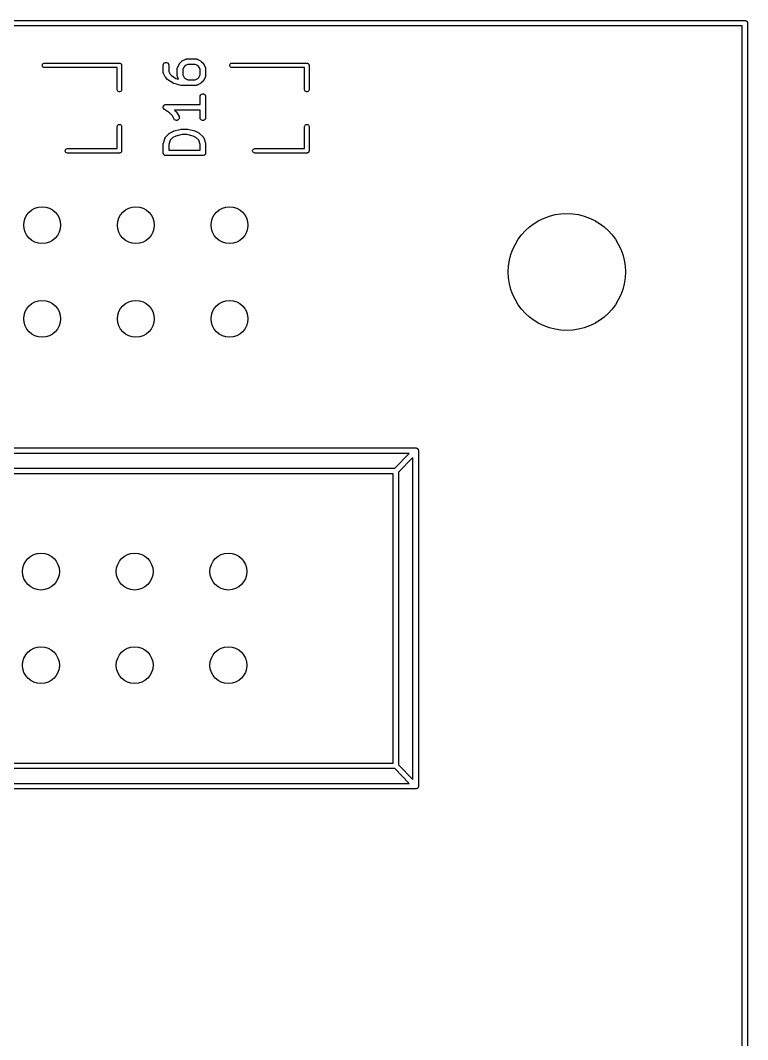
# Model space of a CAD drawing. Extents: x 25 to 125, y -131 to -25.
# Drawn here: x 105.36 to 125.08, y -52.57 to -24.93 of the extents above; entities that cross this region are included whole.
import ezdxf

# ---------------------------------------------------------------- set-up
doc = ezdxf.new("R2010")
doc.units = 0
doc.header["$MEASUREMENT"] = 0
doc.layers.add('BLACK', color=7, linetype='CONTINUOUS')

msp = doc.modelspace()

# ---------------------------------------------------------------- linework, layer by layer
at = {"layer": 'Black'}
for p, q in [((25, -24.925), (125, -24.925)), ((124.925, -25.075), (25.075, -25.075)), ((124.925, -124.925), (124.925, -25.075)), ((125, -24.925), (125.006, -24.9261)), ((125.006, -24.9261), (125.013, -24.9261)), ((125.013, -24.9261), (125.019, -24.9284)), ((125.019, -24.9284), (125.026, -24.9295)), ((125.026, -24.9295), (125.031, -24.9328)), ((125.031, -24.9328), (125.037, -24.935)), ((125.037, -24.935), (125.043, -24.9393)), ((125.043, -24.9393), (125.048, -24.9425)), ((125.048, -24.9425), (125.052, -24.9476)), ((125.052, -24.9476), (125.057, -24.9518)), ((125.057, -24.9518), (125.061, -24.9575)), ((125.061, -24.9575), (125.065, -24.9625)), ((125.065, -24.9625), (125.067, -24.9687)), ((125.067, -24.9687), (125.07, -24.9743)), ((125.07, -24.9743), (125.072, -24.9808)), ((125.072, -24.9808), (125.074, -24.987)), ((125.074, -24.987), (125.074, -24.9935)), ((125.074, -24.9935), (125.075, -25)), ((125.075, -25), (125.075, -125)), ((109.75, -26.0236), (109.845, -25.976)), ((109.845, -25.976), (109.849, -25.9748)), ((109.849, -25.9748), (109.853, -25.9726)), ((109.853, -25.9726), (109.862, -25.9711)), ((109.862, -25.9711), (109.87, -25.9686)), ((109.87, -25.9686), (109.875, -25.9688)), ((109.875, -25.9688), (109.879, -25.9681)), ((109.879, -25.9681), (110.117, -25.9681)), ((110.117, -25.9681), (110.121, -25.9688)), ((110.121, -25.9688), (110.125, -25.9686)), ((110.125, -25.9686), (110.134, -25.9711)), ((110.134, -25.9711), (110.143, -25.9726)), ((110.143, -25.9726), (110.146, -25.9748)), ((110.146, -25.9748), (110.15, -25.976)), ((110.15, -25.976), (110.246, -26.0236)), ((105.956, -26.1346), (105.963, -26.115)), ((105.956, -26.1554), (105.956, -26.1346)), ((105.963, -26.175), (105.956, -26.1554)), ((105.963, -26.115), (105.976, -26.099)), ((105.976, -26.191), (105.963, -26.175)), ((105.976, -26.099), (105.994, -26.0886)), ((105.994, -26.2014), (105.976, -26.191)), ((105.994, -26.0886), (106.015, -26.085)), ((106.015, -26.205), (105.994, -26.2014)), ((106.015, -26.085), (108.045, -26.085)), ((107.985, -26.205), (106.015, -26.205)), ((107.985, -26.805), (107.985, -26.205)), ((108.045, -26.085), (108.05, -26.0859)), ((108.05, -26.0859), (108.055, -26.0859)), ((108.055, -26.0859), (108.06, -26.0877)), ((108.06, -26.0877), (108.066, -26.0886)), ((108.066, -26.0886), (108.07, -26.0912)), ((108.07, -26.0912), (108.075, -26.093)), ((108.075, -26.093), (108.079, -26.0964)), ((108.079, -26.0964), (108.084, -26.099)), ((108.084, -26.099), (108.087, -26.1031)), ((108.087, -26.1031), (108.091, -26.1064)), ((108.091, -26.1064), (108.094, -26.111)), ((108.094, -26.111), (108.097, -26.115)), ((108.097, -26.115), (108.099, -26.1199)), ((108.099, -26.1199), (108.101, -26.1245)), ((108.101, -26.1245), (108.102, -26.1297)), ((108.102, -26.1297), (108.104, -26.1346)), ((108.104, -26.1346), (108.104, -26.1398)), ((108.104, -26.1398), (108.105, -26.145)), ((108.105, -26.145), (108.105, -26.805)), ((109.232, -26.1383), (109.237, -26.1127)), ((109.232, -26.3288), (109.232, -26.1383)), ((109.237, -26.1127), (109.25, -26.0901)), ((109.25, -26.0901), (109.27, -26.0734)), ((109.27, -26.0734), (109.294, -26.0645)), ((109.294, -26.0645), (109.32, -26.0645)), ((109.32, -26.0645), (109.345, -26.0734)), ((109.345, -26.0734), (109.365, -26.0901)), ((109.365, -26.0901), (109.378, -26.1127)), ((109.378, -26.1127), (109.382, -26.1383)), ((109.382, -26.1383), (109.382, -26.3111)), ((109.613, -26.2336), (109.614, -26.2293)), ((109.613, -26.424), (109.613, -26.2336)), ((109.614, -26.225), (109.616, -26.2166)), ((109.614, -26.2293), (109.614, -26.225)), ((109.616, -26.2166), (109.618, -26.2079)), ((109.618, -26.2079), (109.62, -26.2042)), ((109.62, -26.2042), (109.621, -26.2)), ((109.621, -26.2), (109.669, -26.1048)), ((109.669, -26.1048), (109.676, -26.0951)), ((109.676, -26.0951), (109.683, -26.0853)), ((109.683, -26.0853), (109.731, -26.0377)), ((109.731, -26.0377), (109.74, -26.0308)), ((109.74, -26.0308), (109.75, -26.0236)), ((109.798, -26.1828), (109.763, -26.2513)), ((109.763, -26.2513), (109.763, -26.4063)), ((109.828, -26.1524), (109.798, -26.1828)), ((109.897, -26.1181), (109.828, -26.1524)), ((110.099, -26.1181), (109.897, -26.1181)), ((110.168, -26.1524), (110.099, -26.1181)), ((110.198, -26.1828), (110.168, -26.1524)), ((110.232, -26.2513), (110.198, -26.1828)), ((110.232, -26.4063), (110.232, -26.2513)), ((110.246, -26.0236), (110.255, -26.0308)), ((110.255, -26.0308), (110.265, -26.0377)), ((110.265, -26.0377), (110.313, -26.0853)), ((110.313, -26.0853), (110.32, -26.0951)), ((110.32, -26.0951), (110.327, -26.1048)), ((110.327, -26.1048), (110.374, -26.2)), ((110.374, -26.2), (110.376, -26.2042)), ((110.376, -26.2042), (110.378, -26.2079)), ((110.378, -26.2079), (110.379, -26.2166)), ((110.379, -26.2166), (110.382, -26.225)), ((110.382, -26.225), (110.382, -26.2293)), ((110.382, -26.2293), (110.382, -26.2336)), ((110.382, -26.2336), (110.382, -26.424)), ((111.036, -26.1346), (111.043, -26.115)), ((111.036, -26.1554), (111.036, -26.1346)), ((111.043, -26.175), (111.036, -26.1554)), ((111.043, -26.115), (111.056, -26.099)), ((111.056, -26.191), (111.043, -26.175)), ((111.056, -26.099), (111.074, -26.0886)), ((111.074, -26.2014), (111.056, -26.191)), ((111.074, -26.0886), (111.095, -26.085)), ((111.095, -26.205), (111.074, -26.2014)), ((111.095, -26.085), (113.125, -26.085)), ((113.065, -26.205), (111.095, -26.205)), ((113.065, -26.805), (113.065, -26.205)), ((113.125, -26.085), (113.13, -26.0859)), ((113.13, -26.0859), (113.135, -26.0859)), ((113.135, -26.0859), (113.14, -26.0877)), ((113.14, -26.0877), (113.146, -26.0886)), ((113.146, -26.0886), (113.15, -26.0912)), ((113.15, -26.0912), (113.155, -26.093)), ((113.155, -26.093), (113.159, -26.0964)), ((113.159, -26.0964), (113.164, -26.099)), ((113.164, -26.099), (113.167, -26.1031)), ((113.167, -26.1031), (113.171, -26.1064)), ((113.171, -26.1064), (113.174, -26.111)), ((113.174, -26.111), (113.177, -26.115)), ((113.177, -26.115), (113.179, -26.1199)), ((113.179, -26.1199), (113.181, -26.1245)), ((113.181, -26.1245), (113.182, -26.1297)), ((113.182, -26.1297), (113.184, -26.1346)), ((113.184, -26.1346), (113.184, -26.1398)), ((113.184, -26.1398), (113.185, -26.145)), ((113.185, -26.145), (113.185, -26.805)), ((109.233, -26.3331), (109.232, -26.3288)), ((109.233, -26.3374), (109.233, -26.3331)), ((109.235, -26.3458), (109.233, -26.3374)), ((109.237, -26.3545), (109.235, -26.3458)), ((109.239, -26.3582), (109.237, -26.3545)), ((109.24, -26.3624), (109.239, -26.3582)), ((109.288, -26.4576), (109.24, -26.3624)), ((109.295, -26.4672), (109.288, -26.4576)), ((109.302, -26.4771), (109.295, -26.4672)), ((109.35, -26.5247), (109.302, -26.4771)), ((109.356, -26.5289), (109.35, -26.5247)), ((109.361, -26.5341), (109.356, -26.5289)), ((109.504, -26.6293), (109.361, -26.5341)), ((109.382, -26.3111), (109.417, -26.3796)), ((109.417, -26.3796), (109.45, -26.4134)), ((109.45, -26.4134), (109.576, -26.4973)), ((109.576, -26.4973), (109.65, -26.5158)), ((109.614, -26.4283), (109.613, -26.424)), ((109.614, -26.4326), (109.614, -26.4283)), ((109.616, -26.441), (109.614, -26.4326)), ((109.618, -26.4497), (109.616, -26.441)), ((109.62, -26.4534), (109.618, -26.4497)), ((109.621, -26.4576), (109.62, -26.4534)), ((109.65, -26.5158), (109.621, -26.4576)), ((109.763, -26.4063), (109.798, -26.4749)), ((109.798, -26.4749), (109.828, -26.5053)), ((109.828, -26.5053), (109.897, -26.5395)), ((109.897, -26.5395), (110.099, -26.5395)), ((110.099, -26.5395), (110.168, -26.5053)), ((110.168, -26.5053), (110.198, -26.4749)), ((110.198, -26.4749), (110.232, -26.4063)), ((110.374, -26.4576), (110.327, -26.5528)), ((110.376, -26.4534), (110.374, -26.4576)), ((110.378, -26.4497), (110.376, -26.4534)), ((110.379, -26.441), (110.378, -26.4497)), ((110.382, -26.4326), (110.379, -26.441)), ((110.382, -26.424), (110.382, -26.4283)), ((110.382, -26.4283), (110.382, -26.4326)), ((107.989, -26.8255), (107.985, -26.805)), ((108.105, -26.805), (108.101, -26.8255)), ((109.516, -26.6345), (109.504, -26.6293)), ((109.527, -26.6397), (109.516, -26.6345)), ((109.718, -26.6873), (109.527, -26.6397)), ((109.727, -26.6879), (109.718, -26.6873)), ((109.736, -26.6895), (109.727, -26.6879)), ((110.117, -26.6895), (109.736, -26.6895)), ((110.121, -26.6888), (110.117, -26.6895)), ((110.125, -26.689), (110.121, -26.6888)), ((110.134, -26.6865), (110.125, -26.689)), ((110.143, -26.685), (110.134, -26.6865)), ((110.146, -26.6828), (110.143, -26.685)), ((110.15, -26.6816), (110.146, -26.6828)), ((110.246, -26.634), (110.15, -26.6816)), ((110.255, -26.6268), (110.246, -26.634)), ((110.265, -26.6199), (110.255, -26.6268)), ((110.313, -26.5723), (110.265, -26.6199)), ((110.32, -26.5625), (110.313, -26.5723)), ((110.327, -26.5528), (110.32, -26.5625)), ((113.069, -26.8255), (113.065, -26.805)), ((113.185, -26.805), (113.181, -26.8255)), ((107.999, -26.8436), (107.989, -26.8255)), ((108.015, -26.857), (107.999, -26.8436)), ((108.035, -26.8641), (108.015, -26.857)), ((108.055, -26.8641), (108.035, -26.8641)), ((108.075, -26.857), (108.055, -26.8641)), ((108.091, -26.8436), (108.075, -26.857)), ((108.101, -26.8255), (108.091, -26.8436)), ((110.232, -26.9955), (110.237, -26.9698)), ((110.232, -27.2062), (110.232, -26.9955)), ((110.237, -26.9698), (110.25, -26.9473)), ((110.25, -26.9473), (110.27, -26.9305)), ((110.27, -26.9305), (110.294, -26.9216)), ((110.294, -26.9216), (110.32, -26.9216)), ((110.32, -26.9216), (110.345, -26.9305)), ((110.345, -26.9305), (110.365, -26.9473)), ((110.365, -26.9473), (110.378, -26.9698)), ((110.378, -26.9698), (110.382, -26.9955)), ((110.382, -26.9955), (110.382, -27.5669)), ((113.079, -26.8436), (113.069, -26.8255)), ((113.095, -26.857), (113.079, -26.8436)), ((113.115, -26.8641), (113.095, -26.857)), ((113.135, -26.8641), (113.115, -26.8641)), ((113.155, -26.857), (113.135, -26.8641)), ((113.171, -26.8436), (113.155, -26.857)), ((113.181, -26.8255), (113.171, -26.8436)), ((109.233, -27.2764), (109.234, -27.2723)), ((109.234, -27.2853), (109.233, -27.2764)), ((109.234, -27.2682), (109.237, -27.2598)), ((109.234, -27.2723), (109.234, -27.2682)), ((109.234, -27.2942), (109.234, -27.2853)), ((109.235, -27.2981), (109.234, -27.2942)), ((109.235, -27.3023), (109.235, -27.2981)), ((109.239, -27.3103), (109.235, -27.3023)), ((109.237, -27.2598), (109.239, -27.2511)), ((109.239, -27.2511), (109.241, -27.2476)), ((109.242, -27.3187), (109.239, -27.3103)), ((109.241, -27.2476), (109.242, -27.2437)), ((109.242, -27.2437), (109.248, -27.2368)), ((109.245, -27.3219), (109.242, -27.3187)), ((109.247, -27.3256), (109.245, -27.3219)), ((109.253, -27.3318), (109.247, -27.3256)), ((109.248, -27.2368), (109.253, -27.2294)), ((109.253, -27.2294), (109.257, -27.2269)), ((109.259, -27.3386), (109.253, -27.3318)), ((109.257, -27.2269), (109.259, -27.2237)), ((109.259, -27.2237), (109.267, -27.2193)), ((109.263, -27.3407), (109.259, -27.3386)), ((109.266, -27.3436), (109.263, -27.3407)), ((109.402, -27.4347), (109.266, -27.3436)), ((109.267, -27.2193), (109.274, -27.214)), ((109.274, -27.214), (109.278, -27.2128)), ((109.278, -27.2128), (109.282, -27.2107)), ((109.282, -27.2107), (109.291, -27.2092)), ((109.291, -27.2092), (109.299, -27.2066)), ((109.299, -27.2066), (109.303, -27.2069)), ((109.303, -27.2069), (109.307, -27.2062)), ((109.307, -27.2062), (110.232, -27.2062)), ((110.232, -27.3562), (109.536, -27.3562)), ((109.536, -27.3562), (109.599, -27.4186)), ((110.232, -27.5669), (110.232, -27.3562)), ((109.484, -27.5161), (109.402, -27.4347)), ((109.526, -27.6004), (109.484, -27.5161)), ((109.542, -27.6214), (109.526, -27.6004)), ((109.563, -27.6357), (109.542, -27.6214)), ((109.589, -27.6418), (109.563, -27.6357)), ((109.614, -27.6388), (109.589, -27.6418)), ((109.599, -27.4186), (109.605, -27.4285)), ((109.605, -27.4285), (109.613, -27.4381)), ((109.613, -27.4381), (109.66, -27.5334)), ((109.638, -27.6271), (109.614, -27.6388)), ((109.656, -27.6082), (109.638, -27.6271)), ((109.666, -27.5843), (109.656, -27.6082)), ((109.66, -27.5334), (109.668, -27.5583)), ((109.668, -27.5583), (109.666, -27.5843)), ((110.237, -27.5926), (110.232, -27.5669)), ((110.25, -27.6151), (110.237, -27.5926)), ((110.27, -27.6319), (110.25, -27.6151)), ((110.294, -27.6408), (110.27, -27.6319)), ((110.32, -27.6408), (110.294, -27.6408)), ((110.345, -27.6319), (110.32, -27.6408)), ((110.365, -27.6151), (110.345, -27.6319)), ((110.378, -27.5926), (110.365, -27.6151)), ((110.382, -27.5669), (110.378, -27.5926)), ((107.985, -27.805), (107.989, -27.7845)), ((107.985, -28.405), (107.985, -27.805)), ((107.989, -27.7845), (107.999, -27.7664)), ((107.999, -27.7664), (108.015, -27.753)), ((108.015, -27.753), (108.035, -27.7459)), ((108.035, -27.7459), (108.055, -27.7459)), ((108.055, -27.7459), (108.075, -27.753)), ((108.075, -27.753), (108.091, -27.7664)), ((108.091, -27.7664), (108.101, -27.7845)), ((108.101, -27.7845), (108.105, -27.805)), ((108.105, -27.805), (108.105, -28.465)), ((109.52, -27.9261), (109.527, -27.9227)), ((109.527, -27.9227), (109.718, -27.8751)), ((109.718, -27.8751), (109.727, -27.8744)), ((109.727, -27.8744), (109.736, -27.8729)), ((109.736, -27.8729), (109.879, -27.8729)), ((109.879, -27.8729), (109.888, -27.8744)), ((109.888, -27.8744), (109.897, -27.8751)), ((109.897, -27.8751), (110.087, -27.9227)), ((110.087, -27.9227), (110.095, -27.9261)), ((113.065, -27.805), (113.069, -27.7845)), ((113.065, -28.405), (113.065, -27.805)), ((113.069, -27.7845), (113.079, -27.7664)), ((113.079, -27.7664), (113.095, -27.753)), ((113.095, -27.753), (113.115, -27.7459)), ((113.115, -27.7459), (113.135, -27.7459)), ((113.135, -27.7459), (113.155, -27.753)), ((113.155, -27.753), (113.171, -27.7664)), ((113.171, -27.7664), (113.181, -27.7845)), ((113.181, -27.7845), (113.185, -27.805)), ((113.185, -27.805), (113.185, -28.465)), ((109.236, -28.2575), (109.284, -28.1146)), ((109.284, -28.1146), (109.286, -28.1108)), ((109.286, -28.1108), (109.287, -28.1066)), ((109.287, -28.1066), (109.292, -28.0994)), ((109.292, -28.0994), (109.296, -28.0917)), ((109.296, -28.0917), (109.299, -28.0888)), ((109.299, -28.0888), (109.302, -28.0853)), ((109.302, -28.0853), (109.397, -27.9901)), ((109.421, -28.1788), (109.382, -28.2934)), ((109.397, -27.9901), (109.407, -27.9832)), ((109.407, -27.9832), (109.417, -27.976)), ((109.417, -27.976), (109.512, -27.9284)), ((109.495, -28.1047), (109.421, -28.1788)), ((109.572, -28.0662), (109.495, -28.1047)), ((109.512, -27.9284), (109.52, -27.9261)), ((109.745, -28.0229), (109.572, -28.0662)), ((109.87, -28.0229), (109.745, -28.0229)), ((110.043, -28.0662), (109.87, -28.0229)), ((110.12, -28.1047), (110.043, -28.0662)), ((110.095, -27.9261), (110.103, -27.9284)), ((110.103, -27.9284), (110.198, -27.976)), ((110.194, -28.1788), (110.12, -28.1047)), ((110.232, -28.2934), (110.194, -28.1788)), ((110.198, -27.976), (110.208, -27.9832)), ((110.208, -27.9832), (110.218, -27.9901)), ((110.218, -27.9901), (110.313, -28.0853)), ((110.313, -28.0853), (110.315, -28.0888)), ((110.315, -28.0888), (110.319, -28.0917)), ((110.319, -28.0917), (110.323, -28.0994)), ((110.323, -28.0994), (110.328, -28.1066)), ((110.328, -28.1066), (110.329, -28.1108)), ((110.329, -28.1108), (110.331, -28.1146)), ((110.331, -28.1146), (110.379, -28.2575)), ((106.576, -28.4546), (106.583, -28.435)), ((106.576, -28.4754), (106.576, -28.4546)), ((106.583, -28.495), (106.576, -28.4754)), ((106.583, -28.435), (106.596, -28.419)), ((106.596, -28.419), (106.614, -28.4086)), ((106.614, -28.4086), (106.635, -28.405)), ((106.635, -28.405), (107.985, -28.405)), ((108.104, -28.4754), (108.102, -28.4803)), ((108.105, -28.465), (108.104, -28.4702)), ((108.104, -28.4702), (108.104, -28.4754)), ((109.232, -28.2812), (109.234, -28.2693)), ((109.232, -28.5193), (109.232, -28.2812)), ((109.234, -28.2693), (109.236, -28.2575)), ((109.382, -28.2934), (109.382, -28.4443)), ((109.382, -28.4443), (110.232, -28.4443)), ((110.232, -28.4443), (110.232, -28.2934)), ((110.379, -28.2575), (110.38, -28.2693)), ((110.38, -28.2693), (110.382, -28.2812)), ((110.382, -28.2812), (110.382, -28.5193)), ((111.656, -28.4546), (111.663, -28.435)), ((111.656, -28.4754), (111.656, -28.4546)), ((111.663, -28.495), (111.656, -28.4754)), ((111.663, -28.435), (111.676, -28.419)), ((111.676, -28.419), (111.694, -28.4086)), ((111.694, -28.4086), (111.715, -28.405)), ((111.715, -28.405), (113.065, -28.405)), ((113.184, -28.4754), (113.182, -28.4803)), ((113.185, -28.465), (113.184, -28.4702)), ((113.184, -28.4702), (113.184, -28.4754)), ((106.596, -28.511), (106.583, -28.495)), ((106.614, -28.5214), (106.596, -28.511)), ((106.635, -28.525), (106.614, -28.5214)), ((108.045, -28.525), (106.635, -28.525)), ((108.05, -28.5241), (108.045, -28.525)), ((108.055, -28.5241), (108.05, -28.5241)), ((108.06, -28.5223), (108.055, -28.5241)), ((108.066, -28.5214), (108.06, -28.5223)), ((108.07, -28.5188), (108.066, -28.5214)), ((108.075, -28.517), (108.07, -28.5188)), ((108.079, -28.5136), (108.075, -28.517)), ((108.084, -28.511), (108.079, -28.5136)), ((108.087, -28.5069), (108.084, -28.511)), ((108.091, -28.5036), (108.087, -28.5069)), ((108.094, -28.499), (108.091, -28.5036)), ((108.097, -28.495), (108.094, -28.499)), ((108.099, -28.4901), (108.097, -28.495)), ((108.101, -28.4855), (108.099, -28.4901)), ((108.102, -28.4803), (108.101, -28.4855)), ((109.234, -28.5257), (109.232, -28.5193)), ((109.234, -28.5323), (109.234, -28.5257)), ((109.236, -28.5385), (109.234, -28.5323)), ((109.237, -28.5449), (109.236, -28.5385)), ((109.24, -28.5506), (109.237, -28.5449)), ((109.242, -28.5568), (109.24, -28.5506)), ((109.247, -28.5618), (109.242, -28.5568)), ((109.25, -28.5675), (109.247, -28.5618)), ((109.255, -28.5717), (109.25, -28.5675)), ((109.259, -28.5767), (109.255, -28.5717)), ((109.265, -28.58), (109.259, -28.5767)), ((109.27, -28.5842), (109.265, -28.58)), ((109.276, -28.5865), (109.27, -28.5842)), ((109.282, -28.5898), (109.276, -28.5865)), ((109.288, -28.5909), (109.282, -28.5898)), ((109.294, -28.5931), (109.288, -28.5909)), ((109.301, -28.5931), (109.294, -28.5931)), ((109.307, -28.5943), (109.301, -28.5931)), ((110.307, -28.5943), (109.307, -28.5943)), ((110.314, -28.5931), (110.307, -28.5943)), ((110.32, -28.5931), (110.314, -28.5931)), ((110.327, -28.5909), (110.32, -28.5931)), ((110.333, -28.5898), (110.327, -28.5909)), ((110.339, -28.5865), (110.333, -28.5898)), ((110.345, -28.5842), (110.339, -28.5865)), ((110.35, -28.58), (110.345, -28.5842)), ((110.356, -28.5767), (110.35, -28.58)), ((110.36, -28.5717), (110.356, -28.5767)), ((110.365, -28.5675), (110.36, -28.5717)), ((110.368, -28.5618), (110.365, -28.5675)), ((110.372, -28.5568), (110.368, -28.5618)), ((110.375, -28.5506), (110.372, -28.5568)), ((110.378, -28.5449), (110.375, -28.5506)), ((110.379, -28.5385), (110.378, -28.5449)), ((110.381, -28.5323), (110.379, -28.5385)), ((110.382, -28.5193), (110.381, -28.5257)), ((110.381, -28.5257), (110.381, -28.5323)), ((111.676, -28.511), (111.663, -28.495)), ((111.694, -28.5214), (111.676, -28.511)), ((111.715, -28.525), (111.694, -28.5214)), ((113.125, -28.525), (111.715, -28.525)), ((113.13, -28.5241), (113.125, -28.525)), ((113.135, -28.5241), (113.13, -28.5241)), ((113.14, -28.5223), (113.135, -28.5241)), ((113.146, -28.5214), (113.14, -28.5223)), ((113.15, -28.5188), (113.146, -28.5214)), ((113.155, -28.517), (113.15, -28.5188)), ((113.159, -28.5136), (113.155, -28.517)), ((113.164, -28.511), (113.159, -28.5136)), ((113.167, -28.5069), (113.164, -28.511)), ((113.171, -28.5036), (113.167, -28.5069)), ((113.174, -28.499), (113.171, -28.5036)), ((113.177, -28.495), (113.174, -28.499)), ((113.179, -28.4901), (113.177, -28.495)), ((113.181, -28.4855), (113.179, -28.4901)), ((113.182, -28.4803), (113.181, -28.4855)), ((57.658, -36.523), (116.078, -36.523)), ((115.899, -36.673), (89.193, -36.673)), ((115.507, -37.073), (115.899, -36.673)), ((116.078, -36.523), (116.084, -36.5241)), ((116.084, -36.5241), (116.091, -36.5241)), ((116.091, -36.5241), (116.094, -36.5251)), ((116.094, -36.5251), (116.097, -36.5254)), ((116.097, -36.5254), (116.1, -36.5269)), ((116.1, -36.5269), (116.104, -36.5275)), ((116.104, -36.5275), (116.109, -36.5308)), ((116.109, -36.5308), (116.115, -36.533)), ((116.115, -36.533), (116.118, -36.5349)), ((116.118, -36.5349), (116.12, -36.5362)), ((116.12, -36.5362), (116.123, -36.5387)), ((116.123, -36.5387), (116.126, -36.5405)), ((116.126, -36.5405), (116.13, -36.5456)), ((116.13, -36.5456), (116.135, -36.5498)), ((116.135, -36.5498), (116.137, -36.5523)), ((116.137, -36.5523), (116.139, -36.5544)), ((116.139, -36.5544), (116.141, -36.5577)), ((116.141, -36.5577), (116.143, -36.5605)), ((116.143, -36.5605), (116.145, -36.5667)), ((116.145, -36.5667), (116.148, -36.5723)), ((116.148, -36.5723), (116.149, -36.5753)), ((116.149, -36.5753), (116.15, -36.5779)), ((116.15, -36.5779), (116.151, -36.5815)), ((116.151, -36.5815), (116.152, -36.585)), ((116.152, -36.585), (116.152, -36.5915)), ((116.152, -36.5915), (116.153, -36.598)), ((116.153, -36.598), (116.153, -45.698)), ((116.003, -36.7814), (115.613, -37.1787)), ((116.003, -45.5146), (116.003, -36.7814)), ((115.463, -37.223), (89.118, -37.223)), ((89.193, -37.073), (115.507, -37.073)), ((115.463, -45.073), (115.463, -37.223)), ((115.613, -37.1787), (115.613, -45.1173)), ((115.507, -45.223), (58.2487, -45.223)), ((58.293, -45.073), (115.463, -45.073)), ((115.899, -45.623), (115.507, -45.223)), ((115.613, -45.1173), (116.003, -45.5146)), ((116.078, -45.773), (57.658, -45.773)), ((57.8414, -45.623), (115.899, -45.623)), ((116.084, -45.7719), (116.078, -45.773)), ((116.091, -45.7719), (116.084, -45.7719)), ((116.094, -45.7708), (116.091, -45.7719)), ((116.097, -45.7706), (116.094, -45.7708)), ((116.1, -45.7691), (116.097, -45.7706)), ((116.104, -45.7685), (116.1, -45.7691)), ((116.109, -45.7652), (116.104, -45.7685)), ((116.115, -45.763), (116.109, -45.7652)), ((116.118, -45.7611), (116.115, -45.763)), ((116.12, -45.7598), (116.118, -45.7611)), ((116.123, -45.7573), (116.12, -45.7598)), ((116.126, -45.7555), (116.123, -45.7573)), ((116.13, -45.7504), (116.126, -45.7555)), ((116.135, -45.7462), (116.13, -45.7504)), ((116.137, -45.7437), (116.135, -45.7462)), ((116.139, -45.7416), (116.137, -45.7437)), ((116.141, -45.7383), (116.139, -45.7416)), ((116.143, -45.7355), (116.141, -45.7383)), ((116.145, -45.7293), (116.143, -45.7355)), ((116.148, -45.7237), (116.145, -45.7293)), ((116.149, -45.7207), (116.148, -45.7237)), ((116.15, -45.7181), (116.149, -45.7207)), ((116.151, -45.7145), (116.15, -45.7181)), ((116.152, -45.711), (116.151, -45.7145)), ((116.153, -45.698), (116.152, -45.7045)), ((116.152, -45.7045), (116.152, -45.711))]:
    msp.add_line(p, q, dxfattribs=at)
for centre, radius in [((105.95, -30.48), 0.5), ((105.95, -30.48), 0.5), ((108.49, -30.48), 0.5), ((108.49, -30.48), 0.5), ((111.03, -30.48), 0.5), ((111.03, -30.48), 0.5), ((120.174, -31.75), 1.5875), ((120.174, -31.75), 1.5875), ((105.95, -33.02), 0.5), ((105.95, -33.02), 0.5), ((108.49, -33.02), 0.5), ((108.49, -33.02), 0.5), ((111.03, -33.02), 0.5), ((111.03, -33.02), 0.5), ((105.918, -39.878), 0.5), ((105.918, -39.878), 0.5), ((108.458, -39.878), 0.5), ((108.458, -39.878), 0.5), ((110.998, -39.878), 0.5), ((110.998, -39.878), 0.5), ((105.918, -42.418), 0.5), ((105.918, -42.418), 0.5), ((108.458, -42.418), 0.5), ((108.458, -42.418), 0.5), ((110.998, -42.418), 0.5), ((110.998, -42.418), 0.5)]:
    msp.add_circle(centre, radius, dxfattribs=at)

doc.saveas('drawing.dxf')
